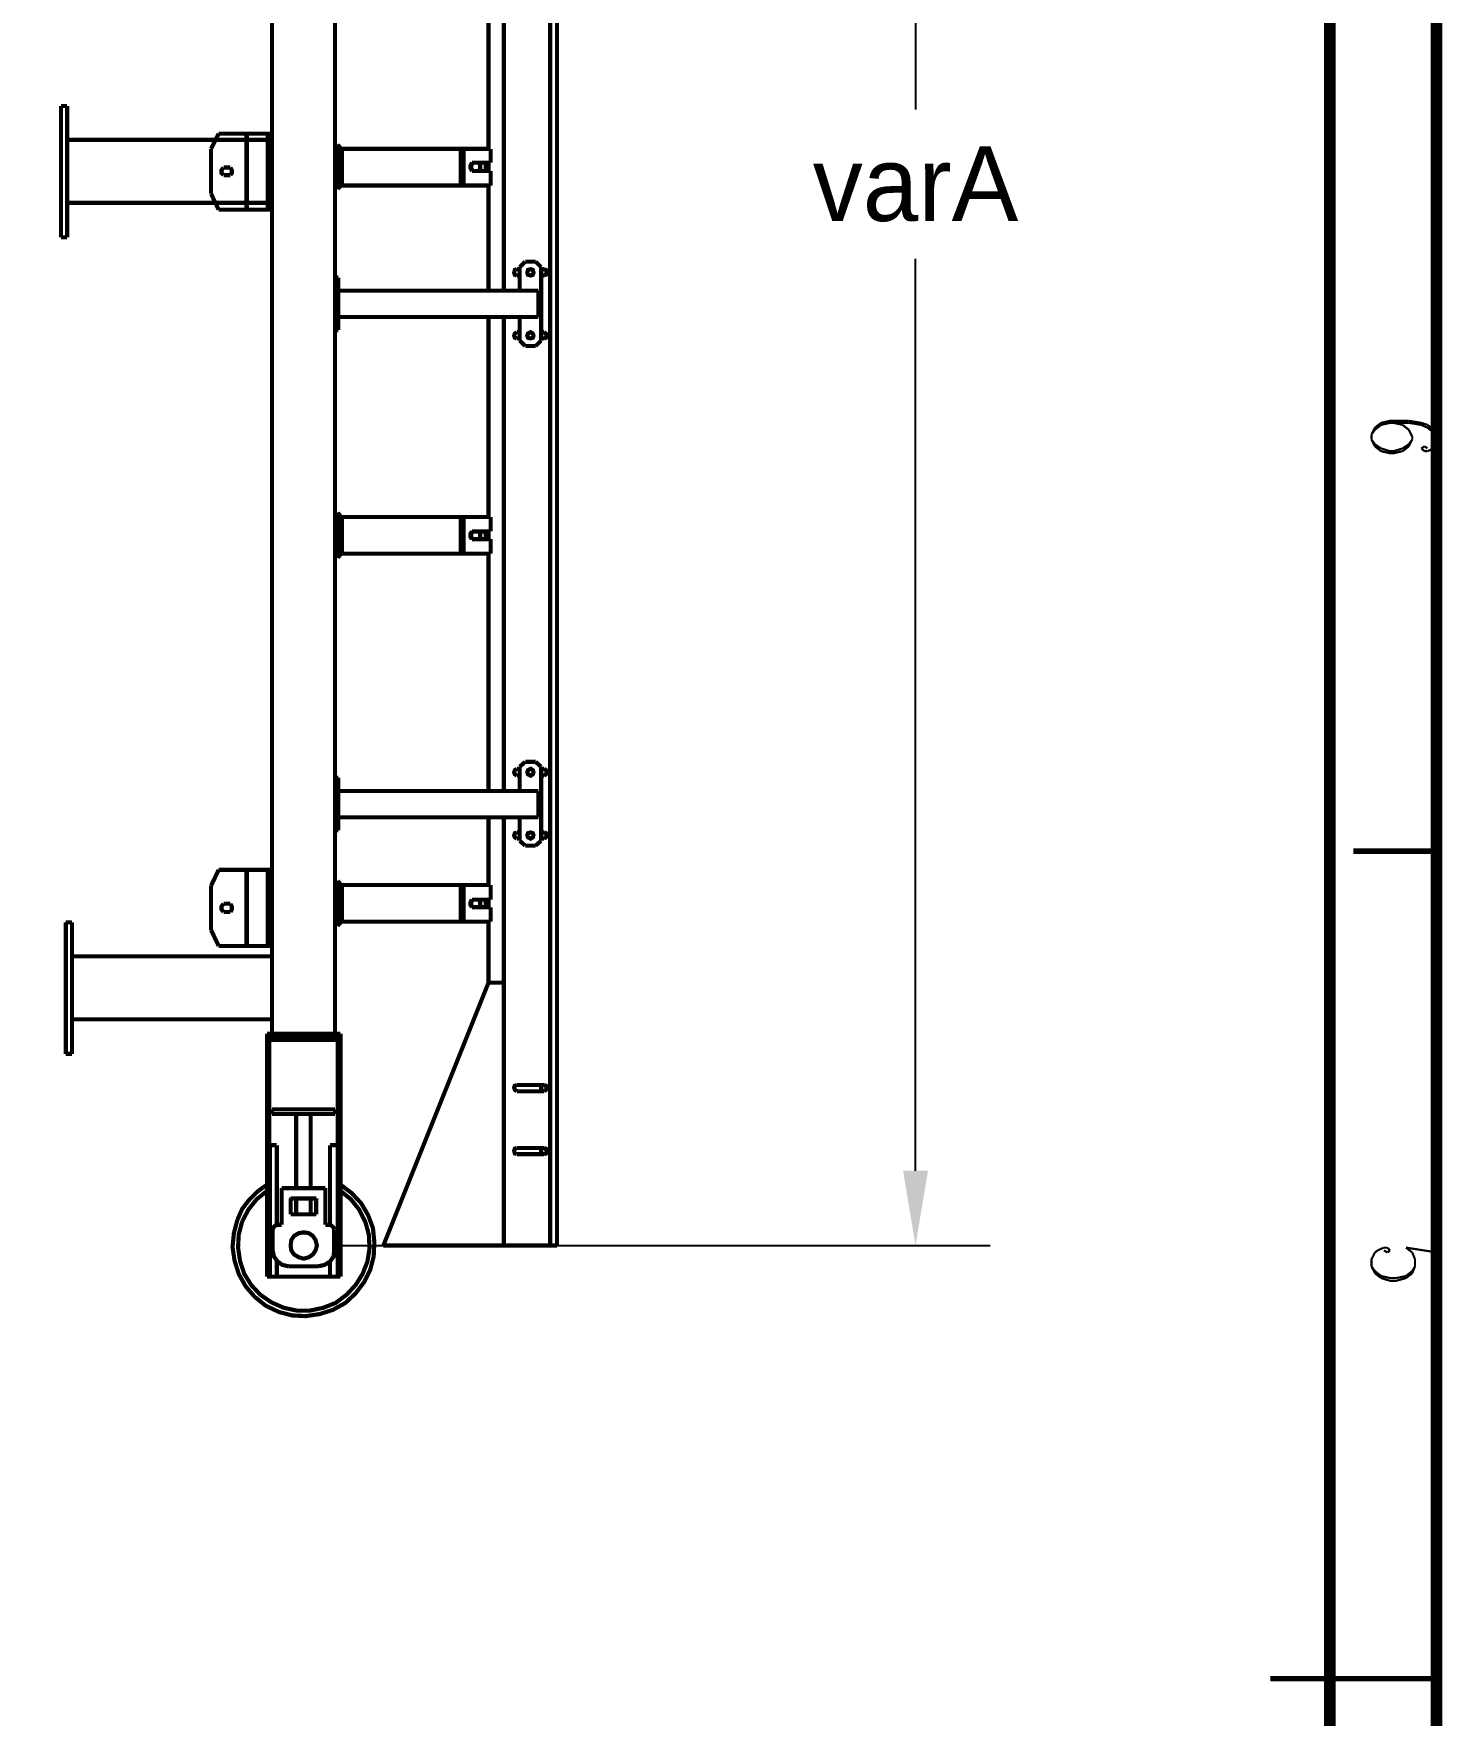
# Model space of a CAD drawing. Extents: x 0.1 to 11.6, y 0.3 to 16.3.
# Drawn here: x 8.186 to 11.579, y 8.18 to 12.231 of the extents above; entities that cross this region are included whole.
import ezdxf

# ---------------------------------------------------------------- set-up
doc = ezdxf.new("R2010")
doc.units = 0
doc.header["$MEASUREMENT"] = 0
doc.dimstyles.get("Standard").update_dxf_attribs({"dimtxt": 0.18, "dimasz": 0.18, "dimexe": 0.18, "dimexo": 0.0625, "dimgap": 0.09, "dimtad": 0, "dimtih": 1, "dimtoh": 1, "dimdec": 4, "dimzin": 0, "dimdsep": 46, "dimtxsty": 'Standard', "dimcen": 0.09, "dimadec": 0, "dimazin": 0, "dimtfac": 1, "dimtdec": 4, "dimtofl": 0, "dimtmove": 0, "dimatfit": 3, "dimfxl": 1, "dimtolj": 1, "dimtzin": 0, "dimarcsym": 0})

# ---------------------------------------------------------------- blocks, each defined once
blk = doc.blocks.new('*D0')
at = {"color": 0, "linetype": 'Continuous', "lineweight": -2, "transparency": 16777216}
for p, q in [((8.9192, 14.425), (10.4902, 14.425)), ((10.3102, 14.245), (10.3102, 12.0483)), ((10.3102, 9.4917), (10.3102, 11.6883)), ((8.9308, 9.3117), (10.4902, 9.3117))]:
    blk.add_line(p, q, dxfattribs=at)
at = {"color": 0, "linetype": 'Continuous', "transparency": 16777216}
for points in [[(10.2802, 14.245), (10.3402, 14.245), (10.3102, 14.425)], [(10.2802, 9.4917), (10.3402, 9.4917), (10.3102, 9.3117)]]:
    blk.add_solid(points, dxfattribs=at)
at = {"layer": 'Defpoints', "color": 0, "linetype": 'Continuous', "transparency": 16777216}
for p in [(8.8567, 14.425), (10.3102, 14.425), (8.8683, 9.3117)]:
    blk.add_point(p, dxfattribs=at)
at = {"color": 0, "linetype": 'Continuous', "transparency": 16777216, "insert": (10.3102, 11.8683), "char_height": 0.18, "attachment_point": 5}
blk.add_mtext('\\A1;varA', dxfattribs=at)

msp = doc.modelspace()

# ---------------------------------------------------------------- linework, layer by layer
at = {"color": 0}
for points, const_width in [([(11.565, 16.24), (11.565, 0.29834)], 0.028333), ([(11.3083, 16.04), (11.3083, 0.504992)], 0.028333), ([(9.43001, 14.76), (9.43001, 9.31168)], 0.01), ([(9.44667, 14.76), (9.44667, 9.31168)], 0.01), ([(8.75999, 9.82167), (8.75999, 14.13)], 0.01), ([(8.91168, 9.82167), (8.91168, 14.13)], 0.01), ([(9.28168, 11.9533), (9.28168, 12.46)], 0.01), ([(9.31836, 11.6117), (9.31836, 12.46)], 0.01), ([(8.25168, 12.0566), (8.25168, 11.74)], 0.01), ([(8.26665, 12.0566), (8.25168, 12.0566)], 0.01), ([(8.26665, 12.0566), (8.26665, 11.74)], 0.01), ([(8.63167, 11.99), (8.61333, 11.9533)], 0.01), ([(8.69835, 11.99), (8.63167, 11.99)], 0.01), ([(8.69835, 11.99), (8.69835, 11.8066)], 0.01), ([(8.69997, 11.99), (8.69835, 11.99)], 0.01), ([(8.69997, 11.8066), (8.69997, 11.99)], 0.01), ([(8.69997, 11.99), (8.75, 11.99)], 0.01), ([(8.75, 11.99), (8.75, 11.8066)], 0.01), ([(8.75331, 11.99), (8.75, 11.99)], 0.01), ([(8.75331, 11.99), (8.75999, 11.99)], 0.01), ([(8.75331, 11.99), (8.75331, 11.9783)], 0.01), ([(8.26665, 11.975), (8.74832, 11.975)], 0.01), ([(8.61333, 11.845), (8.61333, 11.9533)], 0.01), ([(8.75331, 11.9783), (8.75999, 11.9783)], 0.01), ([(8.75331, 11.82), (8.75331, 11.9783)], 0.01), ([(8.91835, 11.9633), (8.91168, 11.9583)], 0.01), ([(8.91667, 11.9533), (8.91168, 11.9583)], 0.01), ([(8.91997, 11.9533), (8.91168, 11.9533)], 0.01), ([(8.92665, 11.9533), (8.91835, 11.9633)], 0.01), ([(8.91997, 11.865), (8.91997, 11.9533)], 0.01), ([(8.91997, 11.9533), (8.92833, 11.9533)], 0.01), ([(8.92833, 11.865), (8.92833, 11.9533)], 0.01), ([(8.92833, 11.9533), (9.215, 11.9533)], 0.01), ([(9.215, 11.9533), (9.215, 11.865)], 0.01), ([(9.215, 11.9533), (9.22168, 11.9533)], 0.01), ([(9.22168, 11.865), (9.22168, 11.9533)], 0.01), ([(9.22168, 11.9533), (9.28668, 11.9533)], 0.01), ([(9.28668, 11.92), (9.28668, 11.9533)], 0.01), ([(8.64333, 11.9083), (8.63835, 11.9017), (8.63835, 11.895), (8.64333, 11.89)], 0.01), ([(8.66, 11.9083), (8.64333, 11.9083)], 0.01), ([(8.66, 11.89), (8.66336, 11.895), (8.66336, 11.9017), (8.66, 11.9083)], 0.01), ([(9.24164, 11.92), (9.23833, 11.9134), (9.23833, 11.9067), (9.24164, 11.9)], 0.01), ([(9.24333, 11.92), (9.24001, 11.9134), (9.24001, 11.9067), (9.24333, 11.9)], 0.01), ([(9.24164, 11.92), (9.24333, 11.92)], 0.01), ([(9.25836, 11.92), (9.24333, 11.92)], 0.01), ([(9.25836, 11.9), (9.26167, 11.9067), (9.26167, 11.9134), (9.25836, 11.92)], 0.01), ([(9.28668, 11.92), (9.25836, 11.92)], 0.01), ([(9.27501, 11.9), (9.27501, 11.91), (9.27501, 11.92)], 0.01), ([(9.28168, 11.9), (9.28168, 11.92)], 0.01), ([(8.64333, 11.89), (8.66, 11.89)], 0.01), ([(8.91997, 11.865), (8.91168, 11.865)], 0.01), ([(8.91667, 11.865), (8.91168, 11.8617)], 0.01), ([(8.92665, 11.865), (8.91835, 11.8567)], 0.01), ([(8.92833, 11.865), (8.91997, 11.865)], 0.01), ([(8.92833, 11.865), (9.215, 11.865)], 0.01), ([(9.22168, 11.865), (9.215, 11.865)], 0.01), ([(9.22168, 11.865), (9.28668, 11.865)], 0.01), ([(9.24333, 11.9), (9.24164, 11.9)], 0.01), ([(9.24333, 11.9), (9.25836, 11.9)], 0.01), ([(9.25836, 11.9), (9.28668, 11.9)], 0.01), ([(9.28168, 11.6117), (9.28168, 11.865)], 0.01), ([(9.28668, 11.865), (9.28668, 11.9)], 0.01), ([(8.63167, 11.8066), (8.61333, 11.845)], 0.01), ([(8.91835, 11.8567), (8.91168, 11.8617)], 0.01), ([(8.26665, 11.8233), (8.74832, 11.8233)], 0.01), ([(8.69835, 11.8066), (8.63167, 11.8066)], 0.01), ([(8.69835, 11.8066), (8.69997, 11.8066)], 0.01), ([(8.69997, 11.8066), (8.75, 11.8066)], 0.01), ([(8.75, 11.8066), (8.75331, 11.8066)], 0.01), ([(8.75331, 11.82), (8.75999, 11.82)], 0.01), ([(8.75331, 11.82), (8.75331, 11.8066)], 0.01), ([(8.75331, 11.8066), (8.75999, 11.8066)], 0.01), ([(8.26665, 11.74), (8.25168, 11.74)], 0.01), ([(9.34999, 11.6634), (9.345, 11.6617), (9.34332, 11.655), (9.345, 11.65), (9.34999, 11.6483)], 0.01), ([(9.34999, 11.6634), (9.35667, 11.6634)], 0.01), ([(9.37001, 11.6816), (9.35667, 11.6683)], 0.01), ([(9.35667, 11.6117), (9.35667, 11.6683)], 0.01), ([(9.37001, 11.6816), (9.39501, 11.6816)], 0.01), ([(9.40831, 11.6683), (9.39501, 11.6816)], 0.01), ([(9.40831, 11.6683), (9.40831, 11.4916)], 0.01), ([(9.40831, 11.6634), (9.41499, 11.6634)], 0.01), ([(9.41499, 11.6483), (9.41997, 11.65), (9.42165, 11.655), (9.41997, 11.6617), (9.41499, 11.6634)], 0.01), ([(8.91997, 11.6433), (8.91168, 11.6433)], 0.01), ([(8.91997, 11.63), (8.91168, 11.63)], 0.01), ([(8.91997, 11.6433), (8.91997, 11.63)], 0.01), ([(8.91997, 11.63), (8.91997, 11.5283)], 0.01), ([(9.35667, 11.6483), (9.34999, 11.6483)], 0.01), ([(9.41499, 11.6483), (9.40831, 11.6483)], 0.01), ([(9.40169, 11.6117), (8.91997, 11.6117)], 0.01), ([(9.40169, 11.5483), (9.40169, 11.6117)], 0.01), ([(9.40169, 11.5483), (8.91997, 11.5483)], 0.01), ([(9.28168, 11.0667), (9.28168, 11.5483)], 0.01), ([(9.31836, 10.4067), (9.31836, 11.5483)], 0.01), ([(9.35667, 11.4916), (9.35667, 11.5483)], 0.01), ([(8.91997, 11.5283), (8.91168, 11.5283)], 0.01), ([(8.91997, 11.5167), (8.91168, 11.5167)], 0.01), ([(8.91997, 11.5283), (8.91997, 11.5167)], 0.01), ([(9.34999, 11.5117), (9.345, 11.5084), (9.34332, 11.5033), (9.345, 11.4983), (9.34999, 11.4967)], 0.01), ([(9.34999, 11.5117), (9.35667, 11.5117)], 0.01), ([(9.40831, 11.5117), (9.41499, 11.5117)], 0.01), ([(9.41499, 11.4967), (9.41997, 11.4983), (9.42165, 11.5033), (9.41997, 11.5084), (9.41499, 11.5117)], 0.01), ([(9.35667, 11.4967), (9.34999, 11.4967)], 0.01), ([(9.35667, 11.4916), (9.37001, 11.4783)], 0.01), ([(9.39501, 11.4783), (9.37001, 11.4783)], 0.01), ([(9.39501, 11.4783), (9.40831, 11.4916)], 0.01), ([(9.41499, 11.4967), (9.40831, 11.4967)], 0.01), ([(11.4167, 11.2817), (11.4083, 11.265)], 0.005208), ([(11.4167, 11.2767), (11.4083, 11.265)], 0.005208), ([(11.4083, 11.265), (11.4083, 11.2533)], 0.005208), ([(11.4316, 11.2933), (11.4167, 11.2817)], 0.005208), ([(11.4316, 11.2884), (11.4167, 11.2767)], 0.005208), ([(11.4533, 11.2983), (11.4316, 11.2933)], 0.005208), ([(11.4533, 11.2933), (11.4316, 11.2884)], 0.005208), ([(11.4983, 11.2983), (11.4533, 11.2983)], 0.005208), ([(11.4983, 11.2933), (11.4533, 11.2933)], 0.005208), ([(11.4833, 11.2884), (11.4616, 11.2933)], 0.005208), ([(11.4983, 11.2767), (11.4833, 11.2884)], 0.005208), ([(11.5283, 11.2933), (11.4983, 11.2983)], 0.005208), ([(11.5283, 11.2884), (11.4983, 11.2933)], 0.005208), ([(11.5067, 11.26), (11.4983, 11.2767)], 0.005208), ([(11.5067, 11.2533), (11.5067, 11.26)], 0.005208), ([(11.5433, 11.2884), (11.5283, 11.2933)], 0.005208), ([(11.5433, 11.2817), (11.5283, 11.2884)], 0.005208), ([(11.5583, 11.2767), (11.5433, 11.2884)], 0.005208), ([(11.5583, 11.27), (11.5433, 11.2817)], 0.005208), ([(11.5667, 11.26), (11.5583, 11.2767)], 0.005208), ([(11.5667, 11.26), (11.5583, 11.27)], 0.005208), ([(11.4083, 11.2533), (11.4167, 11.2367)], 0.005208), ([(11.4083, 11.2533), (11.4167, 11.2416)], 0.005208), ([(11.4167, 11.2416), (11.4316, 11.2317)], 0.005208), ([(11.4167, 11.2367), (11.4316, 11.225)], 0.005208), ([(11.4316, 11.2317), (11.4533, 11.225)], 0.005208), ([(11.4316, 11.225), (11.4533, 11.22)], 0.005208), ([(11.4533, 11.225), (11.4616, 11.225)], 0.005208), ([(11.4533, 11.22), (11.4616, 11.22)], 0.005208), ([(11.4616, 11.225), (11.4833, 11.2317)], 0.005208), ([(11.4616, 11.22), (11.4833, 11.225)], 0.005208), ([(11.4833, 11.2317), (11.4983, 11.2416)], 0.005208), ([(11.4833, 11.225), (11.4983, 11.2367)], 0.005208), ([(11.4983, 11.2367), (11.5067, 11.2533)], 0.005208), ([(11.4983, 11.2416), (11.5067, 11.2533)], 0.005208), ([(11.5367, 11.2367), (11.5283, 11.2317)], 0.005208), ([(11.5283, 11.2317), (11.5367, 11.225)], 0.005208), ([(11.5433, 11.2317), (11.5367, 11.2367)], 0.005208), ([(11.5367, 11.225), (11.5433, 11.225)], 0.005208), ([(11.5433, 11.225), (11.5583, 11.2317)], 0.005208), ([(11.5583, 11.2317), (11.5667, 11.2416)], 0.005208), ([(8.91835, 11.0767), (8.91168, 11.0717)], 0.01), ([(8.91667, 11.0667), (8.91168, 11.0717)], 0.01), ([(8.91997, 11.0667), (8.91168, 11.0667)], 0.01), ([(8.92665, 11.0667), (8.91835, 11.0767)], 0.01), ([(8.91997, 10.9783), (8.91997, 11.0667)], 0.01), ([(8.91997, 11.0667), (8.92833, 11.0667)], 0.01), ([(8.92833, 10.9783), (8.92833, 11.0667)], 0.01), ([(8.92833, 11.0667), (9.215, 11.0667)], 0.01), ([(9.215, 11.0667), (9.215, 10.9783)], 0.01), ([(9.215, 11.0667), (9.22168, 11.0667)], 0.01), ([(9.22168, 10.9783), (9.22168, 11.0667)], 0.01), ([(9.22168, 11.0667), (9.28668, 11.0667)], 0.01), ([(9.28668, 11.0317), (9.28668, 11.0667)], 0.01), ([(8.75999, 10.87), (8.75999, 11.0217)], 0.01), ([(9.24164, 11.0317), (9.23833, 11.0267), (9.23833, 11.0183), (9.24164, 11.0133)], 0.01), ([(9.24333, 11.0317), (9.24001, 11.0267), (9.24001, 11.0183), (9.24333, 11.0133)], 0.01), ([(9.24164, 11.0317), (9.24333, 11.0317)], 0.01), ([(9.24333, 11.0133), (9.24164, 11.0133)], 0.01), ([(9.25836, 11.0317), (9.24333, 11.0317)], 0.01), ([(9.24333, 11.0133), (9.25836, 11.0133)], 0.01), ([(9.25836, 11.0133), (9.26167, 11.0183), (9.26167, 11.0267), (9.25836, 11.0317)], 0.01), ([(9.28668, 11.0317), (9.25836, 11.0317)], 0.01), ([(9.25836, 11.0133), (9.28668, 11.0133)], 0.01), ([(9.27501, 11.0133), (9.27501, 11.0233), (9.27501, 11.0317)], 0.01), ([(9.28168, 11.0133), (9.28168, 11.0317)], 0.01), ([(9.28668, 10.9783), (9.28668, 11.0133)], 0.01), ([(8.91997, 10.9783), (8.91168, 10.9783)], 0.01), ([(8.91667, 10.9783), (8.91168, 10.975)], 0.01), ([(8.91835, 10.9683), (8.91168, 10.975)], 0.01), ([(8.92665, 10.9783), (8.91835, 10.9683)], 0.01), ([(8.92833, 10.9783), (8.91997, 10.9783)], 0.01), ([(8.92833, 10.9783), (9.215, 10.9783)], 0.01), ([(9.22168, 10.9783), (9.215, 10.9783)], 0.01), ([(9.22168, 10.9783), (9.28668, 10.9783)], 0.01), ([(9.28168, 10.4067), (9.28168, 10.9783)], 0.01), ([(9.34999, 10.46), (9.345, 10.4567), (9.34332, 10.4517), (9.345, 10.4467), (9.34999, 10.4434)], 0.01), ([(9.34999, 10.46), (9.35667, 10.46)], 0.01), ([(9.37001, 10.4767), (9.35667, 10.465)], 0.01), ([(9.35667, 10.4067), (9.35667, 10.465)], 0.01), ([(9.37001, 10.4767), (9.39501, 10.4767)], 0.01), ([(9.40831, 10.465), (9.39501, 10.4767)], 0.01), ([(9.40831, 10.465), (9.40831, 10.2867)], 0.01), ([(9.40831, 10.46), (9.41499, 10.46)], 0.01), ([(9.41499, 10.4434), (9.41997, 10.4467), (9.42165, 10.4517), (9.41997, 10.4567), (9.41499, 10.46)], 0.01), ([(8.91997, 10.4383), (8.91168, 10.4383)], 0.01), ([(8.91997, 10.4267), (8.91168, 10.4267)], 0.01), ([(8.91997, 10.4383), (8.91997, 10.4267)], 0.01), ([(8.91997, 10.4267), (8.91997, 10.325)], 0.01), ([(9.40169, 10.4067), (8.91997, 10.4067)], 0.01), ([(9.35667, 10.4434), (9.34999, 10.4434)], 0.01), ([(9.40169, 10.3433), (9.40169, 10.4067)], 0.01), ([(9.41499, 10.4434), (9.40831, 10.4434)], 0.01), ([(8.91997, 10.325), (8.91168, 10.325)], 0.01), ([(9.40169, 10.3433), (8.91997, 10.3433)], 0.01), ([(8.91997, 10.325), (8.91997, 10.3117)], 0.01), ([(9.28168, 10.18), (9.28168, 10.3433)], 0.01), ([(9.31836, 9.31168), (9.31836, 10.3433)], 0.01), ([(9.35667, 10.2867), (9.35667, 10.3433)], 0.01), ([(8.91997, 10.3117), (8.91168, 10.3117)], 0.01), ([(9.34999, 10.3066), (9.345, 10.305), (9.34332, 10.3), (9.345, 10.295), (9.34999, 10.2917)], 0.01), ([(9.34999, 10.3066), (9.35667, 10.3066)], 0.01), ([(9.35667, 10.2917), (9.34999, 10.2917)], 0.01), ([(9.35667, 10.2867), (9.37001, 10.275)], 0.01), ([(9.39501, 10.275), (9.40831, 10.2867)], 0.01), ([(9.40831, 10.3066), (9.41499, 10.3066)], 0.01), ([(9.41499, 10.2917), (9.40831, 10.2917)], 0.01), ([(9.41499, 10.2917), (9.41997, 10.295), (9.42165, 10.3), (9.41997, 10.305), (9.41499, 10.3066)], 0.01), ([(9.39501, 10.275), (9.37001, 10.275)], 0.01), ([(11.365, 10.2617), (11.565, 10.2617)], 0.013333), ([(8.63167, 10.2167), (8.61333, 10.1783)], 0.01), ([(8.69835, 10.2167), (8.63167, 10.2167)], 0.01), ([(8.69835, 10.2167), (8.69835, 10.0333)], 0.01), ([(8.69997, 10.2167), (8.69835, 10.2167)], 0.01), ([(8.69997, 10.0333), (8.69997, 10.2167)], 0.01), ([(8.69997, 10.2167), (8.75, 10.2167)], 0.01), ([(8.75, 10.2167), (8.75, 10.0333)], 0.01), ([(8.75331, 10.2167), (8.75, 10.2167)], 0.01), ([(8.75331, 10.2167), (8.75999, 10.2167)], 0.01), ([(8.75331, 10.2167), (8.75331, 10.2033)], 0.01), ([(8.75331, 10.2033), (8.75999, 10.2033)], 0.01), ([(8.75331, 10.045), (8.75331, 10.2033)], 0.01), ([(8.61333, 10.0717), (8.61333, 10.1783)], 0.01), ([(8.91835, 10.19), (8.91168, 10.1833)], 0.01), ([(8.91667, 10.18), (8.91168, 10.1833)], 0.01), ([(8.91997, 10.18), (8.91168, 10.18)], 0.01), ([(8.92665, 10.18), (8.91835, 10.19)], 0.01), ([(8.91997, 10.0917), (8.91997, 10.18)], 0.01), ([(8.91997, 10.18), (8.92833, 10.18)], 0.01), ([(8.92833, 10.0917), (8.92833, 10.18)], 0.01), ([(8.92833, 10.18), (9.215, 10.18)], 0.01), ([(9.215, 10.18), (9.215, 10.0917)], 0.01), ([(9.215, 10.18), (9.22168, 10.18)], 0.01), ([(9.22168, 10.0917), (9.22168, 10.18)], 0.01), ([(9.22168, 10.18), (9.28668, 10.18)], 0.01), ([(9.28668, 10.145), (9.28668, 10.18)], 0.01), ([(8.64333, 10.135), (8.63835, 10.1283), (8.63835, 10.1217), (8.64333, 10.115)], 0.01), ([(8.66, 10.135), (8.64333, 10.135)], 0.01), ([(8.66, 10.115), (8.66336, 10.1217), (8.66336, 10.1283), (8.66, 10.135)], 0.01), ([(9.24164, 10.145), (9.23833, 10.1383), (9.23833, 10.1317), (9.24164, 10.1267)], 0.01), ([(9.24333, 10.145), (9.24001, 10.1383), (9.24001, 10.1317), (9.24333, 10.1267)], 0.01), ([(9.24164, 10.145), (9.24333, 10.145)], 0.01), ([(9.24333, 10.1267), (9.24164, 10.1267)], 0.01), ([(9.25836, 10.145), (9.24333, 10.145)], 0.01), ([(9.24333, 10.1267), (9.25836, 10.1267)], 0.01), ([(9.25836, 10.1267), (9.26167, 10.1317), (9.26167, 10.1383), (9.25836, 10.145)], 0.01), ([(9.28668, 10.145), (9.25836, 10.145)], 0.01), ([(9.25836, 10.1267), (9.28668, 10.1267)], 0.01), ([(9.27501, 10.1267), (9.27501, 10.135), (9.27501, 10.145)], 0.01), ([(9.28168, 10.1267), (9.28168, 10.145)], 0.01), ([(9.28668, 10.0917), (9.28668, 10.1267)], 0.01), ([(8.27832, 10.09), (8.26335, 10.09)], 0.01), ([(8.26335, 10.09), (8.26335, 9.77333)], 0.01), ([(8.27832, 10.09), (8.27832, 9.77333)], 0.01), ([(8.64333, 10.115), (8.66, 10.115)], 0.01), ([(8.91997, 10.0917), (8.91168, 10.0917)], 0.01), ([(8.91667, 10.0917), (8.91168, 10.0866)], 0.01), ([(8.91835, 10.0817), (8.91168, 10.0866)], 0.01), ([(8.92665, 10.0917), (8.91835, 10.0817)], 0.01), ([(8.92833, 10.0917), (8.91997, 10.0917)], 0.01), ([(8.92833, 10.0917), (9.215, 10.0917)], 0.01), ([(9.22168, 10.0917), (9.215, 10.0917)], 0.01), ([(9.22168, 10.0917), (9.28668, 10.0917)], 0.01), ([(9.28168, 9.94499), (9.28168, 10.0917)], 0.01), ([(8.63167, 10.0333), (8.61333, 10.0717)], 0.01), ([(8.75331, 10.045), (8.75999, 10.045)], 0.01), ([(8.75331, 10.045), (8.75331, 10.0333)], 0.01), ([(8.27832, 10.0084), (8.75999, 10.0084)], 0.01), ([(8.69835, 10.0333), (8.63167, 10.0333)], 0.01), ([(8.69835, 10.0333), (8.69997, 10.0333)], 0.01), ([(8.69997, 10.0333), (8.75, 10.0333)], 0.01), ([(8.75, 10.0333), (8.75331, 10.0333)], 0.01), ([(8.75331, 10.0333), (8.75999, 10.0333)], 0.01), ([(8.75999, 9.85667), (8.75999, 10.0084)], 0.01), ([(9.02832, 9.31168), (9.28168, 9.94499)], 0.01), ([(9.28168, 9.94499), (9.31836, 9.94499)], 0.01), ([(8.27832, 9.85667), (8.75999, 9.85667)], 0.01), ([(8.74832, 9.82167), (8.74832, 9.815)], 0.01), ([(8.74832, 9.82167), (8.92503, 9.82167)], 0.01), ([(8.74832, 9.815), (8.74832, 9.80664)], 0.01), ([(8.74832, 9.815), (8.92503, 9.815)], 0.01), ([(8.74832, 9.80664), (8.74832, 9.23665)], 0.01), ([(8.74832, 9.80664), (8.92503, 9.80664)], 0.01), ([(8.75331, 9.80664), (8.75331, 9.23665)], 0.01), ([(8.91835, 9.80664), (8.91835, 9.23665)], 0.01), ([(8.92503, 9.82167), (8.92503, 9.815)], 0.01), ([(8.92503, 9.815), (8.92503, 9.80664)], 0.01), ([(8.92503, 9.80664), (8.92503, 9.23665)], 0.01), ([(8.27832, 9.77333), (8.26335, 9.77333)], 0.01), ([(9.34999, 9.69835), (9.345, 9.69667), (9.34332, 9.69168), (9.345, 9.68668), (9.34999, 9.68332)], 0.01), ([(9.34999, 9.69835), (9.41499, 9.69835)], 0.01), ([(9.41499, 9.68332), (9.34999, 9.68332)], 0.01), ([(9.40831, 9.69835), (9.40831, 9.68332)], 0.01), ([(9.41499, 9.68332), (9.41997, 9.68668), (9.42165, 9.69168), (9.41997, 9.69667), (9.41499, 9.69835)], 0.01), ([(8.75999, 9.63997), (8.75999, 9.62831)], 0.01), ([(8.75999, 9.63997), (8.91168, 9.63997)], 0.01), ([(8.91168, 9.63997), (8.91168, 9.62831)], 0.01), ([(8.75999, 9.62831), (8.91168, 9.62831)], 0.01), ([(8.81836, 9.62831), (8.81836, 9.44997)], 0.01), ([(8.85335, 9.44997), (8.85335, 9.62831)], 0.01), ([(8.75499, 9.23665), (8.75499, 9.55333)], 0.01), ([(8.75499, 9.55333), (8.77165, 9.55333)], 0.01), ([(8.77165, 9.55333), (8.77165, 9.36165)], 0.01), ([(8.90001, 9.36165), (8.90001, 9.55333)], 0.01), ([(8.90001, 9.55333), (8.91835, 9.55333)], 0.01), ([(8.91835, 9.55333), (8.91835, 9.23665)], 0.01), ([(9.34999, 9.54665), (9.345, 9.54497), (9.34332, 9.53999), (9.345, 9.53331), (9.34999, 9.53168)], 0.01), ([(9.34999, 9.54665), (9.41499, 9.54665)], 0.01), ([(9.41499, 9.53168), (9.34999, 9.53168)], 0.01), ([(9.40831, 9.54665), (9.40831, 9.53168)], 0.01), ([(9.41499, 9.53168), (9.41997, 9.53331), (9.42165, 9.53999), (9.41997, 9.54497), (9.41499, 9.54665)], 0.01), ([(8.67665, 9.37332), (8.66835, 9.34169), (8.66499, 9.30832), (8.66997, 9.27501), (8.68001, 9.24333), (8.69667, 9.21332), (8.71832, 9.18832), (8.74501, 9.16667), (8.77669, 9.15169), (8.80832, 9.14333), (8.84169, 9.14165), (8.875, 9.14665), (8.90668, 9.15668), (8.93668, 9.17333), (8.96164, 9.19667), (8.98167, 9.22331), (8.99669, 9.25331), (9.00499, 9.285), (9.00667, 9.31999), (9.00331, 9.35335), (8.99164, 9.38499), (8.97499, 9.41336), (8.95167, 9.43832), (8.92503, 9.45833)], 0.01), ([(8.74832, 9.45833), (8.72499, 9.44168), (8.70503, 9.42165), (8.68832, 9.40001), (8.67665, 9.37332)], 0.01), ([(8.68832, 9.37001), (8.68001, 9.33832), (8.67833, 9.30664), (8.68332, 9.27333), (8.69336, 9.24333), (8.71001, 9.21669), (8.73167, 9.19336), (8.75836, 9.17503), (8.78836, 9.16168), (8.81999, 9.155), (8.85167, 9.155), (8.88336, 9.16168), (8.91336, 9.17333), (8.94, 9.19336), (8.96164, 9.21669), (8.97835, 9.24333), (8.99001, 9.27333), (8.99501, 9.30501), (8.99333, 9.33832), (8.98503, 9.36833), (8.97, 9.39833), (8.94997, 9.42333), (8.92503, 9.44336)], 0.01), ([(8.74832, 9.44336), (8.72331, 9.42333), (8.70335, 9.39833), (8.68832, 9.37001)], 0.01), ([(8.78331, 9.36165), (8.78331, 9.44997)], 0.01), ([(8.88835, 9.44997), (8.78331, 9.44997)], 0.01), ([(8.88835, 9.44997), (8.88835, 9.36165)], 0.01), ([(8.86664, 9.42503), (8.80501, 9.42503)], 0.01), ([(8.80501, 9.42503), (8.80501, 9.38667)], 0.01), ([(8.80501, 9.42333), (8.80664, 9.42503)], 0.01), ([(8.81836, 9.42503), (8.81836, 9.38667)], 0.01), ([(8.85335, 9.38667), (8.85335, 9.42503)], 0.01), ([(8.86664, 9.38667), (8.86664, 9.42503)], 0.01), ([(8.86664, 9.42503), (8.86664, 9.42333)], 0.01), ([(8.77501, 9.36165), (8.76833, 9.36003), (8.76335, 9.35499), (8.76167, 9.34999)], 0.01), ([(8.77501, 9.36165), (8.78331, 9.36165)], 0.01), ([(8.80501, 9.38667), (8.86664, 9.38667)], 0.01), ([(8.88835, 9.36165), (8.89833, 9.36165)], 0.01), ([(8.91, 9.34999), (8.90831, 9.35499), (8.90332, 9.36003), (8.89833, 9.36165)], 0.01), ([(8.76167, 9.34999), (8.76167, 9.30003)], 0.01), ([(8.91, 9.30003), (8.91, 9.34999)], 0.01), ([(8.76167, 9.30003), (8.76497, 9.285), (8.77333, 9.27333), (8.785, 9.26497), (8.80003, 9.26167)], 0.01), ([(8.77165, 9.27333), (8.77165, 9.23665)], 0.01), ([(8.87169, 9.26167), (8.88667, 9.26497), (8.90001, 9.27333), (8.90831, 9.285), (8.91, 9.30003)], 0.01), ([(8.90001, 9.23665), (8.90001, 9.27333)], 0.01), ([(9.31836, 9.31168), (9.02832, 9.31168)], 0.01), ([(9.43001, 9.31168), (9.31836, 9.31168)], 0.01), ([(9.44667, 9.31168), (9.43001, 9.31168)], 0.01), ([(11.4083, 9.27832), (11.4167, 9.29497)], 0.005208), ([(11.4083, 9.26167), (11.4083, 9.27832)], 0.005208), ([(11.4167, 9.29497), (11.4233, 9.30003)], 0.005208), ([(11.4233, 9.30003), (11.4383, 9.30664)], 0.005208), ([(11.4383, 9.30664), (11.4467, 9.30664)], 0.005208), ([(11.4467, 9.29497), (11.4383, 9.30003)], 0.005208), ([(11.4467, 9.30664), (11.4533, 9.30003)], 0.005208), ([(11.4533, 9.30003), (11.4467, 9.29497)], 0.005208), ([(11.5667, 9.29497), (11.4916, 9.30664)], 0.005208), ([(11.4916, 9.30664), (11.5067, 9.29497)], 0.005208), ([(11.5067, 9.29497), (11.5133, 9.27832)], 0.005208), ([(11.5133, 9.27832), (11.5133, 9.26167)], 0.005208), ([(11.5583, 9.29497), (11.5583, 9.26665)], 0.005208), ([(8.74832, 9.23665), (8.75331, 9.23665)], 0.01), ([(8.75331, 9.23665), (8.75499, 9.23665)], 0.01), ([(8.77165, 9.23665), (8.75499, 9.23665)], 0.01), ([(8.77165, 9.23665), (8.90001, 9.23665)], 0.01), ([(8.80003, 9.26167), (8.87169, 9.26167)], 0.01), ([(8.91835, 9.23665), (8.90001, 9.23665)], 0.01), ([(8.91835, 9.23665), (8.92503, 9.23665)], 0.01), ([(8.91835, 9.23665), (8.91997, 9.23665)], 0.01), ([(11.4167, 9.24501), (11.4083, 9.26167)], 0.005208), ([(11.4167, 9.25), (11.4083, 9.26167)], 0.005208), ([(11.4316, 9.23833), (11.4167, 9.25)], 0.005208), ([(11.4316, 9.23335), (11.4167, 9.24501)], 0.005208), ([(11.4533, 9.23335), (11.4316, 9.23833)], 0.005208), ([(11.4533, 9.22667), (11.4316, 9.23335)], 0.005208), ([(11.4683, 9.23335), (11.4533, 9.23335)], 0.005208), ([(11.4916, 9.23833), (11.4683, 9.23335)], 0.005208), ([(11.4916, 9.23335), (11.4683, 9.22667)], 0.005208), ([(11.5067, 9.25), (11.4916, 9.23833)], 0.005208), ([(11.5067, 9.24501), (11.4916, 9.23335)], 0.005208), ([(11.5133, 9.26167), (11.5067, 9.24501)], 0.005208), ([(11.5133, 9.26167), (11.5067, 9.25)], 0.005208), ([(11.5583, 9.26665), (11.5667, 9.23833)], 0.005208), ([(11.4683, 9.22667), (11.4533, 9.22667)], 0.005208), ([(11.565, 8.26833), (11.165, 8.26833)], 0.013333), ([(11.365, 8.26833), (11.565, 8.26833)], 0.013333)]:
    msp.add_lwpolyline(points, dxfattribs=dict(at, const_width=const_width))
for points, const_width in [([(0.126682, 16.24), (11.565, 16.24), (11.565, 0.29834), (0.126682, 0.29834), (0.126682, 16.24)], 0.005208), ([(9.38336, 11.6483), (9.38835, 11.65), (9.38997, 11.655), (9.38835, 11.6617), (9.38336, 11.6634), (9.37668, 11.6617), (9.375, 11.655), (9.37668, 11.65), (9.38336, 11.6483)], 0.01), ([(9.38336, 11.4967), (9.38835, 11.4983), (9.38997, 11.5033), (9.38835, 11.5084), (9.38336, 11.5117), (9.37668, 11.5084), (9.375, 11.5033), (9.37668, 11.4983), (9.38336, 11.4967)], 0.01), ([(9.38336, 10.4434), (9.38835, 10.4467), (9.38997, 10.4517), (9.38835, 10.4567), (9.38336, 10.46), (9.37668, 10.4567), (9.375, 10.4517), (9.37668, 10.4467), (9.38336, 10.4434)], 0.01), ([(9.38336, 10.2917), (9.38835, 10.295), (9.38997, 10.3), (9.38835, 10.305), (9.38336, 10.3066), (9.37668, 10.305), (9.375, 10.3), (9.37668, 10.295), (9.38336, 10.2917)], 0.01), ([(8.83664, 9.28), (8.84831, 9.28331), (8.85835, 9.28999), (8.86501, 9.30003), (8.86833, 9.31168), (8.86501, 9.32497), (8.85835, 9.33501), (8.84831, 9.34169), (8.83664, 9.34332), (8.82497, 9.34169), (8.81332, 9.33501), (8.80664, 9.32497), (8.80501, 9.31168), (8.80664, 9.30003), (8.81332, 9.28999), (8.82497, 9.28331), (8.83664, 9.28)], 0.01)]:
    msp.add_lwpolyline(points, close=True, dxfattribs=dict(at, const_width=const_width))

# ---------------------------------------------------------------- dimensions: what is measured, and where the dimension line sits
at = {"linetype": 'Continuous'}
dim = msp.add_linear_dim(base=(10.3102, 14.425), p1=(8.86833, 9.31168), p2=(8.85667, 14.425), angle=90, text='varA', dimstyle='Standard', dxfattribs=at)
dim.commit()
dim.dimension.update_dxf_attribs({"geometry": '*D0', "text_midpoint": (10.3102, 11.86834)})

doc.saveas('drawing.dxf')
